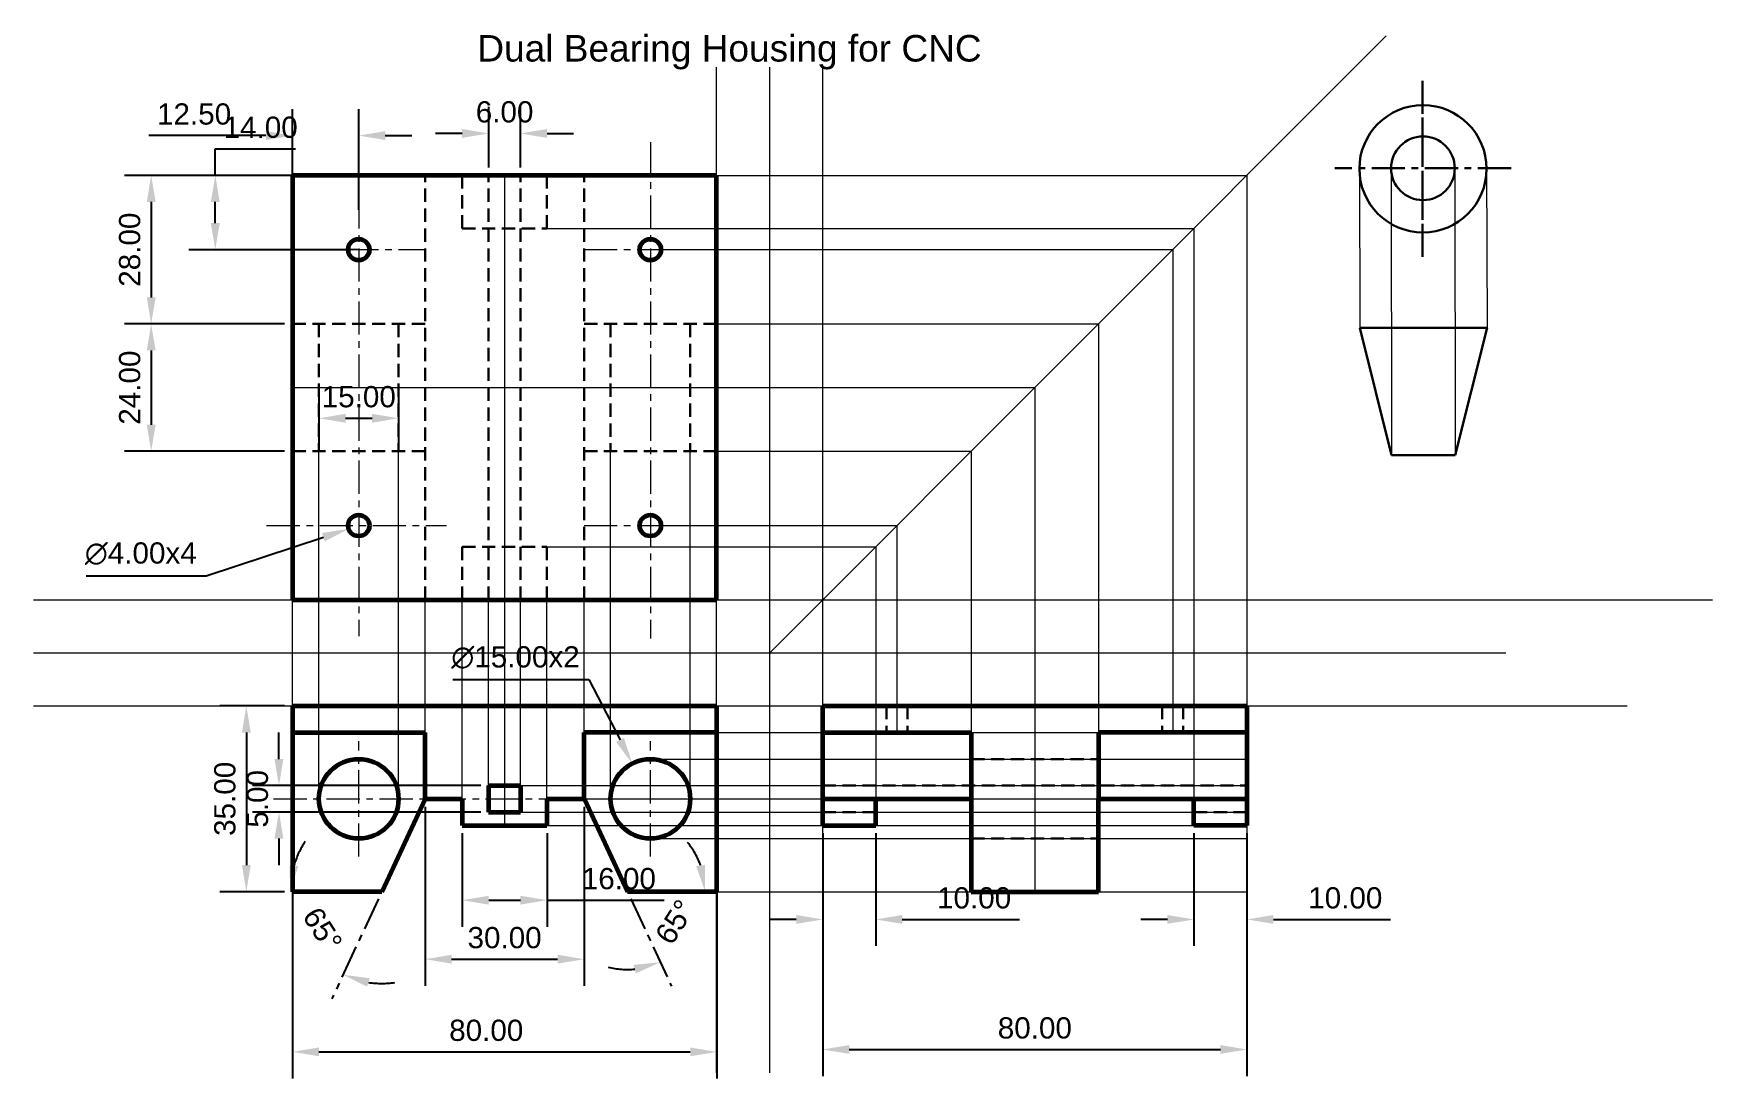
# Paper-space layout 'Dual Bearing housing' of a CAD drawing. Header units: inches. Extents: x 6 to 323, y 4 to 201.
import ezdxf

# ---------------------------------------------------------------- set-up
doc = ezdxf.new("R2010")
doc.units = ezdxf.units.IN
doc.header["$LTSCALE"] = 5
doc.header["$MEASUREMENT"] = 0
doc.linetypes.add('CENTER', pattern=[2, 1.25, -0.25, 0.25, -0.25])
doc.linetypes.add('DASHED', pattern=[0.75, 0.5, -0.25])
doc.styles.get("Standard").update_dxf_attribs({"font": 'arial.ttf'})
doc.dimstyles.get("Standard").update_dxf_attribs({"dimtxt": 4, "dimasz": 5, "dimexe": 5, "dimexo": 1.5, "dimgap": 2, "dimtad": 1, "dimtoh": 1, "dimzin": 0, "dimdsep": 46, "dimtxsty": 'Standard', "dimcen": 0, "dimadec": 0, "dimazin": 0, "dimtfac": 1, "dimtofl": 0, "dimtmove": 0, "dimatfit": 3, "dimfxl": 1, "dimtolj": 1, "dimtzin": 0, "dimarcsym": 0})

# ---------------------------------------------------------------- blocks, each defined once
blk = doc.blocks.new('*D13')
at = {"color": 0, "linetype": 'Continuous', "lineweight": -2}
for p, q in [((55.19, 72.74), (55.19, 4.05)), ((135.19, 72.74), (135.19, 4.05)), ((60.19, 9.05), (130.19, 9.05))]:
    blk.add_line(p, q, dxfattribs=at)
at = {"color": 0, "linetype": 'Continuous', "lineweight": 25}
for points in [[(60.19, 9.88), (60.19, 8.22), (55.19, 9.05)], [(130.19, 9.88), (130.19, 8.22), (135.19, 9.05)]]:
    blk.add_solid(points, dxfattribs=at)
at = {"layer": 'Defpoints', "color": 0, "linetype": 'Continuous', "lineweight": 25}
for p in [(55.19, 74.24), (135.19, 74.24), (135.19, 9.05)]:
    blk.add_point(p, dxfattribs=at)
at = {"color": 0, "linetype": 'Continuous', "lineweight": 0, "insert": (91.73, 13.09), "char_height": 4, "attachment_point": 5}
blk.add_mtext('\\A1;80.00', dxfattribs=at)
blk = doc.blocks.new('*D14')
at = {"color": 0, "linetype": 'Continuous', "lineweight": -2}
for p, q in [((53.69, 74.24), (41.49, 74.24)), ((46.49, 69.24), (46.49, 44.24)), ((53.69, 39.24), (41.49, 39.24))]:
    blk.add_line(p, q, dxfattribs=at)
at = {"color": 0, "linetype": 'Continuous', "lineweight": 25}
for points in [[(45.66, 69.24), (47.32, 69.24), (46.49, 74.24)], [(45.66, 44.24), (47.32, 44.24), (46.49, 39.24)]]:
    blk.add_solid(points, dxfattribs=at)
at = {"layer": 'Defpoints', "color": 0, "linetype": 'Continuous', "lineweight": 25}
for p in [(55.19, 74.24), (46.49, 39.24), (55.19, 39.24)]:
    blk.add_point(p, dxfattribs=at)
at = {"color": 0, "linetype": 'Continuous', "lineweight": 0, "insert": (42.45, 56.74), "char_height": 4, "attachment_point": 5, "rotation": 90}
blk.add_mtext('\\A1;35.00', dxfattribs=at)
blk = doc.blocks.new('*D15')
at = {"color": 0, "linetype": 'Continuous', "lineweight": -2}
for p, q in [((80.19, 55.24), (80.19, 21.52)), ((110.19, 55.24), (110.19, 21.52)), ((85.19, 26.52), (105.19, 26.52))]:
    blk.add_line(p, q, dxfattribs=at)
at = {"color": 0, "linetype": 'Continuous', "lineweight": 25}
for points in [[(85.19, 27.35), (85.19, 25.68), (80.19, 26.52)], [(105.19, 27.35), (105.19, 25.68), (110.19, 26.52)]]:
    blk.add_solid(points, dxfattribs=at)
at = {"layer": 'Defpoints', "color": 0, "linetype": 'Continuous', "lineweight": 25}
for p in [(80.19, 56.74), (110.19, 56.74), (110.19, 26.52)]:
    blk.add_point(p, dxfattribs=at)
at = {"color": 0, "linetype": 'Continuous', "lineweight": 0, "insert": (95.19, 30.56), "char_height": 4, "attachment_point": 5}
blk.add_mtext('\\A1;30.00', dxfattribs=at)
blk = doc.blocks.new('*D16')
at = {"color": 0, "linetype": 'Continuous', "lineweight": -2}
for p, q in [((87.19, 50.24), (87.19, 32.64)), ((103.19, 50.24), (103.19, 32.64)), ((92.19, 37.64), (98.19, 37.64)), ((103.19, 37.64), (125.29, 37.64))]:
    blk.add_line(p, q, dxfattribs=at)
at = {"color": 0, "linetype": 'Continuous', "lineweight": 25}
for points in [[(92.19, 38.47), (92.19, 36.81), (87.19, 37.64)], [(98.19, 38.47), (98.19, 36.81), (103.19, 37.64)]]:
    blk.add_solid(points, dxfattribs=at)
at = {"layer": 'Defpoints', "color": 0, "linetype": 'Continuous', "lineweight": 25}
for p in [(87.19, 51.74), (103.19, 51.74), (103.19, 37.64)]:
    blk.add_point(p, dxfattribs=at)
at = {"color": 0, "linetype": 'Continuous', "lineweight": 0, "insert": (116.74, 41.68), "char_height": 4, "attachment_point": 5}
blk.add_mtext('\\A1;16.00', dxfattribs=at)
blk = doc.blocks.new('*D17')
at = {"color": 0, "linetype": 'Continuous', "lineweight": -2}
for p, q in [((85.4, 79.22), (111.11, 79.22)), ((111.11, 79.22), (116.96, 67.86))]:
    blk.add_line(p, q, dxfattribs=at)
at = {"color": 0, "linetype": 'Continuous', "lineweight": 25}
blk.add_solid([(117.7, 68.24), (116.22, 67.47), (119.25, 63.41)], dxfattribs=at)
at = {"layer": 'Defpoints', "color": 0, "linetype": 'Continuous', "lineweight": 25}
for p in [(119.25, 63.41), (126.12, 50.08)]:
    blk.add_point(p, dxfattribs=at)
at = {"color": 0, "linetype": 'Continuous', "lineweight": 0, "insert": (97.25, 83.37), "char_height": 4, "attachment_point": 5}
blk.add_mtext('\\A1;∅15.00x2', dxfattribs=at)
blk = doc.blocks.new('*D18')
at = {"color": 0, "linetype": 'CENTER', "lineweight": -2}
for p, q in [((53.69, 39.24), (49.74, 39.24)), ((71.39, 37.89), (62.61, 19.05))]:
    blk.add_line(p, q, dxfattribs=at)
for start, end in [(146.7366, 163.3683), (261.6317, 278.2634)]:
    blk.add_arc((72.03, 39.24), 17.29, start, end, dxfattribs=at)
at = {"color": 0, "linetype": 'CENTER', "lineweight": 25}
for points in [[(56.29, 44.07), (54.64, 44.31), (54.74, 39.24)], [(69.27, 21.35), (69.75, 22.94), (64.72, 23.58)]]:
    blk.add_solid(points, dxfattribs=at)
at = {"layer": 'Defpoints', "color": 0, "linetype": 'CENTER', "lineweight": 25}
for p in [(80.19, 56.74), (55.19, 39.24), (72.03, 39.24), (72.03, 39.24), (55.96, 32.86)]:
    blk.add_point(p, dxfattribs=at)
at = {"color": 0, "linetype": 'CENTER', "lineweight": 0, "insert": (60.86, 32.13), "char_height": 4, "attachment_point": 5, "rotation": 302.5}
blk.add_mtext('\\A1;65°', dxfattribs=at)
blk = doc.blocks.new('*D19')
at = {"color": 0, "linetype": 'CENTER', "lineweight": -2}
blk.add_line((118.98, 37.89), (126.66, 21.42), dxfattribs=at)
for start, end in [(19.6248, 39.2495), (255.7505, 275.3752)]:
    blk.add_arc((118.35, 39.24), 14.67, start, end, dxfattribs=at)
at = {"color": 0, "linetype": 'CENTER', "lineweight": 25}
for points in [[(132.99, 44.31), (131.34, 44.03), (133.02, 39.24)], [(119.5, 25.44), (119.94, 23.84), (124.55, 25.95)]]:
    blk.add_solid(points, dxfattribs=at)
at = {"layer": 'Defpoints', "color": 0, "linetype": 'CENTER', "lineweight": 25}
for p in [(110.19, 56.74), (118.35, 39.24), (118.35, 39.24), (135.19, 39.24), (129.02, 29.18)]:
    blk.add_point(p, dxfattribs=at)
at = {"color": 0, "linetype": 'CENTER', "lineweight": 0, "insert": (127.31, 33.54), "char_height": 4, "attachment_point": 5, "rotation": 57.5}
blk.add_mtext('\\A1;65°', dxfattribs=at)
blk = doc.blocks.new('*D20')
at = {"color": 0, "linetype": 'ByBlock', "lineweight": -2}
for p, q in [((52.64, 64.24), (52.64, 69.24)), ((90.69, 59.24), (47.64, 59.24)), ((90.69, 54.24), (47.64, 54.24)), ((52.64, 49.24), (52.64, 44.24))]:
    blk.add_line(p, q, dxfattribs=at)
at = {"color": 0, "linetype": 'ByBlock', "lineweight": 25}
for points in [[(51.8, 64.24), (53.47, 64.24), (52.64, 59.24)], [(51.8, 49.24), (53.47, 49.24), (52.64, 54.24)]]:
    blk.add_solid(points, dxfattribs=at)
at = {"layer": 'Defpoints', "color": 0, "linetype": 'ByBlock', "lineweight": 25}
for p in [(52.64, 59.24), (92.19, 59.24), (92.19, 54.24)]:
    blk.add_point(p, dxfattribs=at)
at = {"color": 0, "linetype": 'ByBlock', "lineweight": 0, "insert": (48.6, 56.74), "char_height": 4, "attachment_point": 5, "rotation": 90}
blk.add_mtext('\\A1;5.00', dxfattribs=at)
blk = doc.blocks.new('*D21')
at = {"color": 0, "linetype": 'ByBlock', "lineweight": -2}
for p, q in [((40.63, 174.24), (40.63, 179.24)), ((40.63, 179.24), (55.74, 179.24)), ((66.19, 174.24), (35.63, 174.24)), ((40.63, 165.24), (40.63, 169.24)), ((66.19, 160.24), (35.63, 160.24))]:
    blk.add_line(p, q, dxfattribs=at)
at = {"color": 0, "linetype": 'ByBlock', "lineweight": 25}
for points in [[(39.8, 169.24), (41.47, 169.24), (40.63, 174.24)], [(39.8, 165.24), (41.47, 165.24), (40.63, 160.24)]]:
    blk.add_solid(points, dxfattribs=at)
at = {"layer": 'Defpoints', "color": 0, "linetype": 'ByBlock', "lineweight": 25}
for p in [(40.63, 174.24), (67.69, 174.24), (67.69, 160.24)]:
    blk.add_point(p, dxfattribs=at)
at = {"color": 0, "linetype": 'ByBlock', "lineweight": 0, "insert": (49.19, 183.29), "char_height": 4, "attachment_point": 5}
blk.add_mtext('\\A1;14.00', dxfattribs=at)
blk = doc.blocks.new('*D22')
at = {"color": 0, "linetype": 'ByBlock', "lineweight": -2}
for p, q in [((55.19, 167.74), (55.19, 186.75)), ((67.69, 167.74), (67.69, 186.75)), ((50.19, 181.75), (28.08, 181.75)), ((72.69, 181.75), (77.69, 181.75))]:
    blk.add_line(p, q, dxfattribs=at)
at = {"color": 0, "linetype": 'ByBlock', "lineweight": 25}
for points in [[(50.19, 182.58), (50.19, 180.91), (55.19, 181.75)], [(72.69, 182.58), (72.69, 180.91), (67.69, 181.75)]]:
    blk.add_solid(points, dxfattribs=at)
at = {"layer": 'Defpoints', "color": 0, "linetype": 'ByBlock', "lineweight": 25}
for p in [(55.19, 181.75), (55.19, 166.24), (67.69, 166.24)]:
    blk.add_point(p, dxfattribs=at)
at = {"color": 0, "linetype": 'ByBlock', "lineweight": 0, "insert": (36.63, 185.79), "char_height": 4, "attachment_point": 5}
blk.add_mtext('\\A1;12.50', dxfattribs=at)
blk = doc.blocks.new('*D23')
at = {"color": 0, "linetype": 'ByBlock', "lineweight": -2}
for p, q in [((53.69, 174.24), (23.54, 174.24)), ((28.54, 169.24), (28.54, 151.24)), ((53.69, 146.24), (23.54, 146.24))]:
    blk.add_line(p, q, dxfattribs=at)
at = {"color": 0, "linetype": 'ByBlock', "lineweight": 25}
for points in [[(27.71, 169.24), (29.38, 169.24), (28.54, 174.24)], [(27.71, 151.24), (29.38, 151.24), (28.54, 146.24)]]:
    blk.add_solid(points, dxfattribs=at)
at = {"layer": 'Defpoints', "color": 0, "linetype": 'ByBlock', "lineweight": 25}
for p in [(55.19, 174.24), (28.54, 146.24), (55.19, 146.24)]:
    blk.add_point(p, dxfattribs=at)
at = {"color": 0, "linetype": 'ByBlock', "lineweight": 0, "insert": (24.5, 160.24), "char_height": 4, "attachment_point": 5, "rotation": 90}
blk.add_mtext('\\A1;28.00', dxfattribs=at)
blk = doc.blocks.new('*D24')
at = {"color": 0, "linetype": 'ByBlock', "lineweight": -2}
for p, q in [((60.19, 132.74), (60.19, 123.47)), ((75.19, 132.74), (75.19, 123.47)), ((65.19, 128.47), (70.19, 128.47))]:
    blk.add_line(p, q, dxfattribs=at)
at = {"color": 0, "linetype": 'ByBlock', "lineweight": 25}
for points in [[(65.19, 129.3), (65.19, 127.63), (60.19, 128.47)], [(70.19, 129.3), (70.19, 127.63), (75.19, 128.47)]]:
    blk.add_solid(points, dxfattribs=at)
at = {"layer": 'Defpoints', "color": 0, "linetype": 'ByBlock', "lineweight": 25}
for p in [(60.19, 134.24), (75.19, 134.24), (75.19, 128.47)]:
    blk.add_point(p, dxfattribs=at)
at = {"color": 0, "linetype": 'ByBlock', "lineweight": 0, "insert": (67.69, 132.51), "char_height": 4, "attachment_point": 5}
blk.add_mtext('\\A1;15.00', dxfattribs=at)
blk = doc.blocks.new('*D25')
at = {"color": 0, "linetype": 'ByBlock', "lineweight": -2}
for p, q in [((38.89, 98.8), (61.04, 106.06)), ((16.27, 98.8), (38.89, 98.8))]:
    blk.add_line(p, q, dxfattribs=at)
at = {"color": 0, "linetype": 'ByBlock', "lineweight": 25}
blk.add_solid([(60.78, 106.85), (61.3, 105.27), (65.79, 107.62)], dxfattribs=at)
at = {"layer": 'Defpoints', "color": 0, "linetype": 'ByBlock', "lineweight": 25}
for p in [(69.59, 108.87), (65.79, 107.62)]:
    blk.add_point(p, dxfattribs=at)
at = {"color": 0, "linetype": 'ByBlock', "lineweight": 0, "insert": (26.58, 102.95), "char_height": 4, "attachment_point": 5}
blk.add_mtext('\\A1;∅4.00x4', dxfattribs=at)
blk = doc.blocks.new('*D26')
at = {"color": 0, "lineweight": -2}
for p, q in [((53.69, 146.24), (23.54, 146.24)), ((28.54, 141.24), (28.54, 127.24)), ((53.69, 122.24), (23.54, 122.24))]:
    blk.add_line(p, q, dxfattribs=at)
at = {"color": 0, "lineweight": 25}
for points in [[(27.71, 141.24), (29.38, 141.24), (28.54, 146.24)], [(27.71, 127.24), (29.38, 127.24), (28.54, 122.24)]]:
    blk.add_solid(points, dxfattribs=at)
at = {"layer": 'Defpoints', "color": 0, "lineweight": 25}
for p in [(55.19, 146.24), (28.54, 122.24), (55.19, 122.24)]:
    blk.add_point(p, dxfattribs=at)
at = {"color": 0, "lineweight": 0, "insert": (24.5, 134.24), "char_height": 4, "attachment_point": 5, "rotation": 90}
blk.add_mtext('\\A1;24.00', dxfattribs=at)
blk = doc.blocks.new('*D27')
at = {"color": 0, "lineweight": -2}
for p, q in [((92.19, 175.74), (92.19, 187.15)), ((98.19, 175.74), (98.19, 187.15)), ((87.19, 182.15), (82.19, 182.15)), ((103.19, 182.15), (108.19, 182.15))]:
    blk.add_line(p, q, dxfattribs=at)
at = {"color": 0, "lineweight": 25}
for points in [[(87.19, 182.98), (87.19, 181.31), (92.19, 182.15)], [(103.19, 182.98), (103.19, 181.31), (98.19, 182.15)]]:
    blk.add_solid(points, dxfattribs=at)
at = {"layer": 'Defpoints', "color": 0, "lineweight": 25}
for p in [(98.19, 182.15), (92.19, 174.24), (98.19, 174.24)]:
    blk.add_point(p, dxfattribs=at)
at = {"color": 0, "lineweight": 0, "insert": (95.19, 186.19), "char_height": 4, "attachment_point": 5}
blk.add_mtext('\\A1;6.00', dxfattribs=at)
blk = doc.blocks.new('*D28')
at = {"color": 0, "lineweight": -2}
for p, q in [((155.19, 50.24), (155.19, 29.01)), ((165.19, 50.24), (165.19, 29.01)), ((150.19, 34.01), (145.19, 34.01)), ((170.19, 34.01), (192.29, 34.01))]:
    blk.add_line(p, q, dxfattribs=at)
at = {"color": 0, "lineweight": 25}
for points in [[(150.19, 34.85), (150.19, 33.18), (155.19, 34.01)], [(170.19, 34.85), (170.19, 33.18), (165.19, 34.01)]]:
    blk.add_solid(points, dxfattribs=at)
at = {"layer": 'Defpoints', "color": 0, "lineweight": 25}
for p in [(155.19, 51.74), (165.19, 51.74), (165.19, 34.01)]:
    blk.add_point(p, dxfattribs=at)
at = {"color": 0, "lineweight": 0, "insert": (183.74, 38.05), "char_height": 4, "attachment_point": 5}
blk.add_mtext('\\A1;10.00', dxfattribs=at)
blk = doc.blocks.new('*D29')
at = {"color": 0, "lineweight": -2}
for p, q in [((225.19, 50.24), (225.19, 29.01)), ((235.19, 50.24), (235.19, 29.01)), ((220.19, 34.01), (215.19, 34.01)), ((240.19, 34.01), (262.29, 34.01))]:
    blk.add_line(p, q, dxfattribs=at)
at = {"color": 0, "lineweight": 25}
for points in [[(220.19, 34.85), (220.19, 33.18), (225.19, 34.01)], [(240.19, 34.85), (240.19, 33.18), (235.19, 34.01)]]:
    blk.add_solid(points, dxfattribs=at)
at = {"layer": 'Defpoints', "color": 0, "lineweight": 25}
for p in [(225.19, 51.74), (235.19, 51.74), (235.19, 34.01)]:
    blk.add_point(p, dxfattribs=at)
at = {"color": 0, "lineweight": 0, "insert": (253.74, 38.05), "char_height": 4, "attachment_point": 5}
blk.add_mtext('\\A1;10.00', dxfattribs=at)
blk = doc.blocks.new('*D30')
at = {"color": 0, "lineweight": -2}
for p, q in [((155.19, 50.24), (155.19, 4.5)), ((235.19, 50.24), (235.19, 4.5)), ((160.19, 9.5), (230.19, 9.5))]:
    blk.add_line(p, q, dxfattribs=at)
at = {"color": 0, "lineweight": 25}
for points in [[(160.19, 10.33), (160.19, 8.67), (155.19, 9.5)], [(230.19, 10.33), (230.19, 8.67), (235.19, 9.5)]]:
    blk.add_solid(points, dxfattribs=at)
at = {"layer": 'Defpoints', "color": 0, "lineweight": 25}
for p in [(155.19, 51.74), (235.19, 51.74), (235.19, 9.5)]:
    blk.add_point(p, dxfattribs=at)
at = {"color": 0, "lineweight": 0, "insert": (195.19, 13.54), "char_height": 4, "attachment_point": 5}
blk.add_mtext('\\A1;80.00', dxfattribs=at)

psp = doc.layouts.new('Dual Bearing housing')

# ---------------------------------------------------------------- linework, layer by layer
at = {"color": 240, "linetype": 'ByBlock', "lineweight": 0, "true_color": 0xed1f24}
psp.add_line((145.187, 84.245), (261.476, 200.534), dxfattribs=at)
at = {"color": 85, "linetype": 'ByBlock', "lineweight": 0, "true_color": 0x58ba48}
for p, q in [((135.187, 5.108), (135.187, 194.622)), ((155.187, 5.108), (155.187, 194.622)), ((6.363, 94.245), (322.977, 94.245)), ((6.363, 74.245), (306.902, 74.245))]:
    psp.add_line(p, q, dxfattribs=at)
at = {"color": 18, "linetype": 'ByBlock', "lineweight": 0, "true_color": 0x000000}
for p, q in [((145.187, 5.108), (145.187, 194.622)), ((67.687, 160.245), (47.746, 160.245)), ((6.363, 84.245), (284.011, 84.245))]:
    psp.add_line(p, q, dxfattribs=at)
at = {"color": 18, "linetype": 'CENTER', "lineweight": 30, "true_color": 0x000000}
for p, q in [((268.3, 158.876), (268.3, 192.093)), ((268.3, 192.093), (268.3, 158.876)), ((284.999, 175.575), (251.782, 175.575))]:
    psp.add_line(p, q, dxfattribs=at)
at = {"color": 18, "linetype": 'CENTER', "lineweight": 0, "true_color": 0x000000}
for p, q in [((67.687, 180.479), (67.687, 87.38)), ((122.687, 180.479), (122.687, 86.961)), ((55.187, 160.245), (80.187, 160.245)), ((110.187, 160.245), (139.837, 160.245)), ((50.317, 108.245), (84.233, 108.245)), ((110.187, 108.245), (139.837, 108.245)), ((67.687, 45.865), (67.687, 67.625)), ((122.687, 45.865), (122.687, 67.625)), ((51.62, 56.745), (141.248, 56.745))]:
    psp.add_line(p, q, dxfattribs=at)
at = {"color": 18, "linetype": 'ByBlock', "lineweight": 60, "true_color": 0x000000}
for p, q in [((55.187, 174.245), (55.187, 94.245)), ((135.187, 174.245), (55.187, 174.245)), ((135.187, 94.245), (135.187, 174.245)), ((55.187, 94.245), (135.187, 94.245)), ((155.187, 51.745), (155.187, 74.245)), ((155.187, 74.245), (235.187, 74.245)), ((235.187, 74.245), (235.187, 51.745)), ((55.187, 69.245), (80.187, 69.245)), ((80.187, 56.745), (80.187, 69.245)), ((110.187, 56.745), (110.187, 69.245)), ((135.187, 69.245), (110.187, 69.245)), ((155.187, 69.245), (183.187, 69.245)), ((183.187, 69.245), (183.187, 56.745)), ((235.187, 69.245), (207.187, 69.245)), ((207.187, 69.245), (207.187, 56.745)), ((155.187, 56.745), (183.187, 56.745)), ((165.187, 51.745), (165.187, 56.745)), ((183.187, 56.745), (183.187, 39.245)), ((207.187, 39.245), (207.187, 56.745)), ((207.187, 56.745), (235.187, 56.745)), ((225.187, 51.745), (225.187, 56.745)), ((155.187, 51.745), (165.187, 51.745)), ((235.187, 51.745), (225.187, 51.745)), ((183.187, 39.245), (207.187, 39.245))]:
    psp.add_line(p, q, dxfattribs=at)
at = {"color": 18, "linetype": 'DASHED', "lineweight": 30, "true_color": 0x000000}
for p, q in [((80.187, 94.245), (80.187, 174.245)), ((87.187, 164.245), (87.187, 174.245)), ((92.187, 94.245), (92.187, 174.245)), ((98.187, 94.245), (98.187, 174.245)), ((103.187, 164.245), (103.187, 174.245)), ((110.187, 94.245), (110.187, 174.245)), ((87.187, 164.245), (103.187, 164.245)), ((55.187, 146.245), (80.187, 146.245)), ((60.187, 146.245), (60.187, 122.245)), ((75.187, 146.245), (75.187, 122.245)), ((135.187, 146.245), (110.187, 146.245)), ((115.187, 146.245), (115.187, 122.245)), ((130.187, 146.245), (130.187, 122.245)), ((55.187, 122.245), (80.187, 122.245)), ((135.187, 122.245), (110.187, 122.245)), ((87.187, 94.245), (87.187, 104.245)), ((87.187, 104.245), (103.187, 104.245)), ((103.187, 94.245), (103.187, 104.245)), ((167.187, 74.245), (167.187, 69.245)), ((171.187, 74.245), (171.187, 69.245)), ((219.187, 74.245), (219.187, 69.245)), ((223.187, 74.245), (223.187, 69.245)), ((183.187, 64.245), (207.187, 64.245)), ((155.187, 59.245), (235.187, 59.245)), ((155.187, 54.245), (165.187, 54.245)), ((225.187, 54.245), (235.187, 54.245)), ((183.187, 49.245), (207.187, 49.245))]:
    psp.add_line(p, q, dxfattribs=at)
at = {"color": 152, "linetype": 'ByBlock', "lineweight": 0, "true_color": 0x2776bb}
for p, q in [((95.187, 174.245), (95.187, 94.245)), ((135.187, 174.245), (235.187, 174.245)), ((235.187, 174.245), (235.187, 39.245)), ((135.187, 146.245), (207.187, 146.245)), ((207.187, 146.245), (207.187, 39.245)), ((55.187, 134.245), (135.187, 134.245)), ((135.187, 134.245), (195.187, 134.245)), ((195.187, 134.245), (195.187, 39.245)), ((60.187, 56.745), (60.187, 122.245)), ((75.187, 56.745), (75.187, 123.466)), ((115.187, 56.745), (115.187, 122.245)), ((130.187, 56.745), (130.187, 122.245)), ((135.187, 122.245), (183.187, 122.245)), ((183.187, 122.245), (183.187, 39.245)), ((55.187, 74.245), (55.187, 94.245)), ((80.187, 56.745), (80.187, 94.245)), ((87.187, 56.745), (87.187, 94.245)), ((92.187, 59.245), (92.187, 94.245)), ((95.187, 94.245), (95.187, 51.745)), ((98.187, 59.245), (98.187, 94.245)), ((103.187, 56.745), (103.187, 94.245)), ((110.187, 56.745), (110.187, 94.245)), ((135.187, 74.245), (135.187, 94.245)), ((135.187, 69.245), (235.187, 69.245)), ((103.187, 56.745), (235.187, 56.745)), ((103.187, 51.745), (235.187, 51.745)), ((135.187, 39.245), (235.187, 39.245))]:
    psp.add_line(p, q, dxfattribs=at)
at = {"color": 85, "linetype": 'Continuous', "lineweight": 0, "true_color": 0x58ba48}
for p, q in [((256.391, 175.575), (256.48, 145.485)), ((262.39, 175.575), (262.48, 121.485)), ((274.39, 175.575), (274.48, 121.485)), ((280.39, 175.575), (280.48, 145.485))]:
    psp.add_line(p, q, dxfattribs=at)
at = {"color": 152, "lineweight": 0, "true_color": 0x2776bb}
for p, q in [((103.187, 164.245), (225.187, 164.245)), ((225.187, 164.245), (225.187, 56.745)), ((122.687, 160.245), (221.187, 160.245)), ((221.187, 160.245), (221.187, 69.245)), ((122.687, 108.245), (169.187, 108.245)), ((169.187, 108.245), (169.187, 69.245)), ((103.187, 104.245), (165.187, 104.245)), ((165.187, 104.245), (165.187, 56.745))]:
    psp.add_line(p, q, dxfattribs=at)
at = {"color": 18, "linetype": 'Continuous', "lineweight": 30, "true_color": 0x000000}
for p, q in [((256.48, 145.485), (280.48, 145.485)), ((262.48, 121.485), (256.48, 145.485)), ((274.48, 121.485), (280.48, 145.485)), ((262.48, 121.485), (274.48, 121.485))]:
    psp.add_line(p, q, dxfattribs=at)
at = {"color": 18, "linetype": 'Continuous', "lineweight": 60, "true_color": 0x000000}
for p, q in [((55.187, 74.245), (135.187, 74.245)), ((55.187, 74.245), (55.187, 39.245)), ((135.187, 74.245), (135.187, 39.245)), ((92.187, 59.245), (92.187, 54.245)), ((92.187, 59.245), (98.187, 59.245)), ((98.187, 59.245), (98.187, 54.245)), ((80.187, 56.745), (72.026, 39.245)), ((80.187, 56.745), (87.187, 56.745)), ((87.187, 56.745), (87.187, 51.745)), ((92.187, 54.245), (98.187, 54.245)), ((103.187, 56.745), (103.187, 51.745)), ((103.187, 56.745), (110.187, 56.745)), ((110.187, 56.745), (118.347, 39.245)), ((87.187, 51.745), (103.187, 51.745)), ((72.026, 39.245), (55.187, 39.245)), ((135.187, 39.245), (118.347, 39.245))]:
    psp.add_line(p, q, dxfattribs=at)
at = {"color": 40, "linetype": 'ByBlock', "lineweight": 0, "true_color": 0xf8d731}
for p, q in [((122.687, 64.245), (235.187, 64.245)), ((98.187, 59.245), (235.187, 59.245)), ((98.187, 54.245), (235.187, 54.245)), ((122.687, 49.245), (235.187, 49.245))]:
    psp.add_line(p, q, dxfattribs=at)
at = {"color": 18, "linetype": 'Continuous', "lineweight": 30, "true_color": 0x000000}
for centre, radius in [((268.39, 175.485), 12), ((268.39, 175.575), 6)]:
    psp.add_circle(centre, radius, dxfattribs=at)
at = {"color": 18, "linetype": 'ByBlock', "lineweight": 60, "true_color": 0x000000}
for centre in [(67.687, 160.245), (122.687, 160.245), (67.687, 108.245), (122.687, 108.245)]:
    psp.add_circle(centre, 2, dxfattribs=at)
at = {"color": 18, "linetype": 'Continuous', "lineweight": 60, "true_color": 0x000000}
for centre in [(67.687, 56.745), (122.687, 56.745)]:
    psp.add_circle(centre, 7.5, dxfattribs=at)

# ---------------------------------------------------------------- texts
at = {"color": 18, "linetype": 'Continuous', "lineweight": 0, "true_color": 0x000000, "insert": (90.052, 200.7), "char_height": 5, "attachment_point": 1}
psp.add_mtext_dynamic_manual_height_columns('Dual Bearing Housing for CNC', width=119.30175, gutter_width=1, heights=[0], dxfattribs=at)

# ---------------------------------------------------------------- dimensions: what is measured, and where the dimension line sits
at = {"color": 18, "linetype": 'ByBlock', "lineweight": 0, "true_color": 0x000000}
dim = psp.add_linear_dim(base=(55.187, 181.746), p1=(67.687, 166.245), p2=(55.187, 166.245), dimstyle='Standard', dxfattribs=at)
dim.commit()
dim.dimension.update_dxf_attribs({"geometry": '*D22', "text_midpoint": (36.633, 185.789)})
at = {"color": 18, "lineweight": 0, "true_color": 0x000000}
dim = psp.add_linear_dim(base=(98.187, 182.146), p1=(92.187, 174.245), p2=(98.187, 174.245), dimstyle='Standard', dxfattribs=at)
dim.commit()
dim.dimension.update_dxf_attribs({"geometry": '*D27', "text_midpoint": (95.187, 182.146), "dimtype": 160})
at = {"color": 18, "linetype": 'ByBlock', "lineweight": 0, "true_color": 0x000000}
for base, p1, p2, picture, middle in [((40.633, 174.245), (67.687, 160.245), (67.687, 174.245), '*D21', (49.187, 183.287)), ((28.544, 146.245), (55.187, 174.245), (55.187, 146.245), '*D23', (24.502, 160.245))]:
    dim = psp.add_linear_dim(base=base, p1=p1, p2=p2, angle=90, dimstyle='Standard', dxfattribs=at)
    dim.commit()
    dim.dimension.update_dxf_attribs({"geometry": picture, "text_midpoint": middle})
at = {"color": 18, "lineweight": 0, "true_color": 0x000000}
dim = psp.add_linear_dim(base=(28.544, 122.245), p1=(55.187, 146.245), p2=(55.187, 122.245), angle=90, dimstyle='Standard', dxfattribs=at)
dim.commit()
dim.dimension.update_dxf_attribs({"geometry": '*D26', "text_midpoint": (24.502, 134.245)})
at = {"color": 18, "linetype": 'ByBlock', "lineweight": 0, "true_color": 0x000000}
dim = psp.add_linear_dim(base=(75.187, 128.466), p1=(60.187, 134.245), p2=(75.187, 134.245), dimstyle='Standard', dxfattribs=at)
dim.commit()
dim.dimension.update_dxf_attribs({"geometry": '*D24', "text_midpoint": (67.687, 128.466), "dimtype": 160})
dim = psp.add_diameter_dim_2p(p1=(69.587, 108.869), p2=(65.787, 107.621), text='<>x4', dimstyle='Standard', dxfattribs=at)
dim.commit()
dim.dimension.update_dxf_attribs({"geometry": '*D25', "text_midpoint": (26.58, 98.797), "dimtype": 163})
at = {"color": 18, "linetype": 'Continuous', "lineweight": 0, "true_color": 0x000000}
dim = psp.add_diameter_dim_2p(p1=(126.122, 50.078), p2=(119.252, 63.412), text='<>x2', dimstyle='Standard', dxfattribs=at)
dim.commit()
dim.dimension.update_dxf_attribs({"geometry": '*D17', "text_midpoint": (97.253, 79.215), "dimtype": 163})
dim = psp.add_linear_dim(base=(46.489, 39.245), p1=(55.187, 74.245), p2=(55.187, 39.245), angle=90, dimstyle='Standard', dxfattribs=at)
dim.commit()
dim.dimension.update_dxf_attribs({"geometry": '*D14', "text_midpoint": (42.445, 56.745)})
dim = psp.add_linear_dim(base=(135.187, 9.051), p1=(55.187, 74.245), p2=(135.187, 74.245), dimstyle='Standard', dxfattribs=at)
dim.commit()
dim.dimension.update_dxf_attribs({"geometry": '*D13', "text_midpoint": (91.726, 9.051), "dimtype": 160})
at = {"color": 18, "linetype": 'ByBlock', "lineweight": 0, "true_color": 0x000000}
dim = psp.add_linear_dim(base=(52.637, 59.245), p1=(92.187, 54.245), p2=(92.187, 59.245), angle=90, dimstyle='Standard', dxfattribs=at)
dim.commit()
dim.dimension.update_dxf_attribs({"geometry": '*D20', "text_midpoint": (52.637, 56.745), "dimtype": 160})
at = {"color": 18, "linetype": 'CENTER', "lineweight": 0, "true_color": 0x000000}
for base, line1, line2, picture, middle in [((55.962, 32.863), ((72.026, 39.245), (55.187, 39.245)), ((80.187, 56.745), (72.026, 39.245)), '*D18', (60.857, 32.129)), ((129.017, 29.178), ((135.187, 39.245), (118.347, 39.245)), ((110.187, 56.745), (118.347, 39.245)), '*D19', (127.31, 33.535))]:
    dim = psp.add_angular_dim_2l(base=base, line1=line1, line2=line2, dimstyle='Standard', dxfattribs=at)
    dim.commit()
    dim.dimension.update_dxf_attribs({"geometry": picture, "text_midpoint": middle})
at = {"color": 18, "linetype": 'Continuous', "lineweight": 0, "true_color": 0x000000}
for base, p1, p2, picture, middle in [((110.187, 26.517), (80.187, 56.745), (110.187, 56.745), '*D15', (95.187, 30.561)), ((103.187, 37.64), (87.187, 51.745), (103.187, 51.745), '*D16', (116.741, 41.682))]:
    dim = psp.add_linear_dim(base=base, p1=p1, p2=p2, dimstyle='Standard', dxfattribs=at)
    dim.commit()
    dim.dimension.update_dxf_attribs({"geometry": picture, "text_midpoint": middle})
at = {"color": 18, "lineweight": 0, "true_color": 0x000000}
for base, p1, p2, picture, middle in [((165.187, 34.012), (155.187, 51.745), (165.187, 51.745), '*D28', (183.741, 38.054)), ((235.187, 9.5), (155.187, 51.745), (235.187, 51.745), '*D30', (195.187, 13.542)), ((235.187, 34.012), (225.187, 51.745), (235.187, 51.745), '*D29', (253.741, 38.054))]:
    dim = psp.add_linear_dim(base=base, p1=p1, p2=p2, dimstyle='Standard', dxfattribs=at)
    dim.commit()
    dim.dimension.update_dxf_attribs({"geometry": picture, "text_midpoint": middle})

doc.saveas('drawing.dxf')
